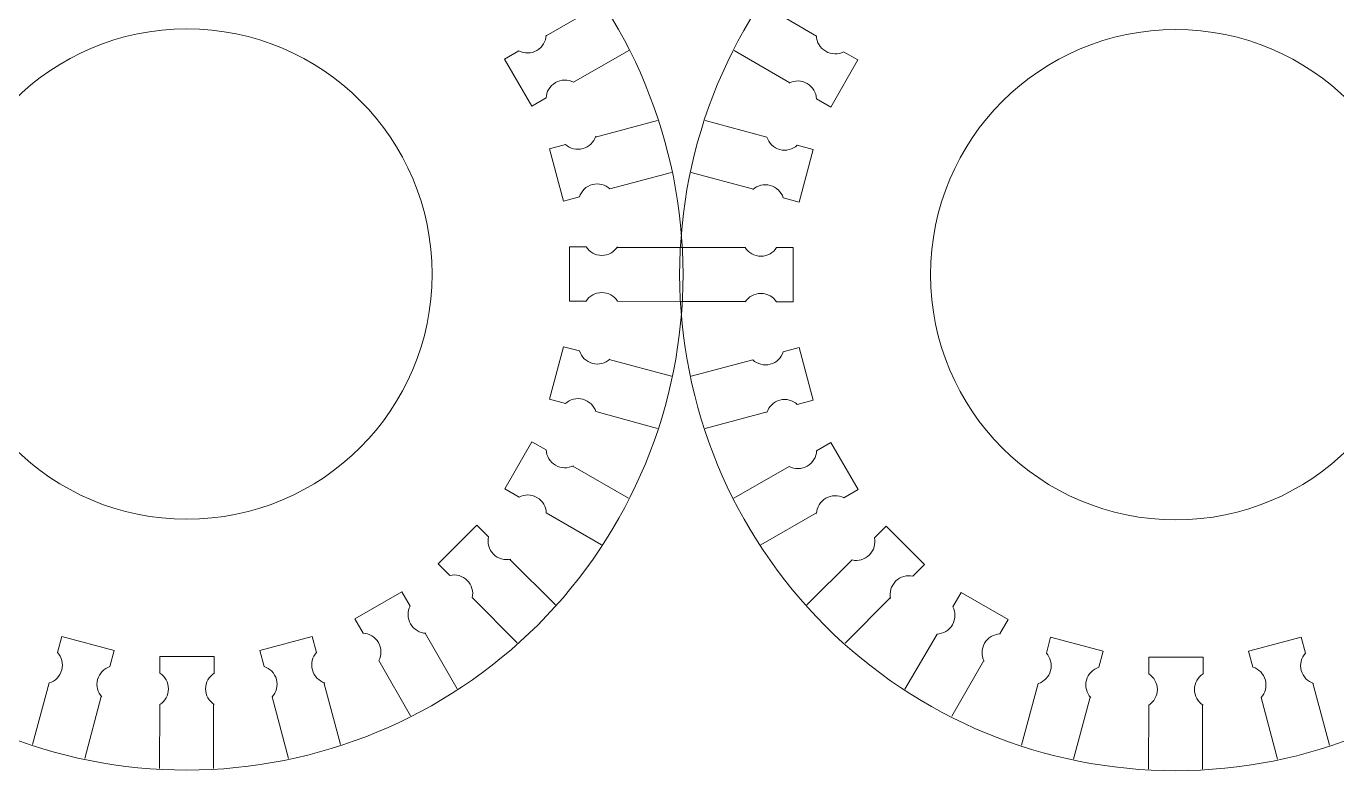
# Model space of a CAD drawing. Header units: centimetres. Extents: x -25 to 25, y -32.5 to 32.5.
# Drawn here: x 11.16 to 18.72, y -6.26 to -1.96 of the extents above; entities that cross this region are included whole.
import ezdxf

# ---------------------------------------------------------------- set-up
doc = ezdxf.new("R2010")
doc.units = ezdxf.units.CM
doc.header["$MEASUREMENT"] = 0
doc.layers.add('Capa 1', color=7, linetype='Continuous')

msp = doc.modelspace()

# ---------------------------------------------------------------- linework, layer by layer
at = {"layer": 'Capa 1', "color": 250, "lineweight": 9}
for points, knots in [([(12.08951, -0.53133), (12.84777, -0.53085), (13.57516, -0.8316), (14.11167, -1.36744), (14.11167, -1.36744), (14.64817, -1.90326), (14.94984, -2.6339), (14.95032, -3.39214), (14.95032, -3.39214), (14.95082, -4.1504), (14.65005, -4.87778), (14.11423, -5.41429), (14.11423, -5.41429), (13.57839, -5.9508), (12.84777, -6.25247), (12.08951, -6.25297), (12.08951, -6.25297), (11.33126, -6.25344), (10.60387, -5.95268), (10.06736, -5.41686), (10.06736, -5.41686), (9.53086, -4.88103), (9.22918, -4.1504), (9.22871, -3.39214), (9.22871, -3.39214), (9.22823, -2.6339), (9.52898, -1.9065), (10.06481, -1.36999), (10.06481, -1.36999), (10.60064, -0.83348), (11.33126, -0.53181), (12.08951, -0.53133)], [0, 0, 0, 0, 0.1111111, 0.1111111, 0.1111111, 0.1111111, 0.2222222, 0.2222222, 0.2222222, 0.2222222, 0.3333333, 0.3333333, 0.3333333, 0.3333333, 0.4444444, 0.4444444, 0.4444444, 0.4444444, 0.5555556, 0.5555556, 0.5555556, 0.5555556, 0.6666667, 0.6666667, 0.6666667, 0.6666667, 0.7777778, 0.7777778, 0.7777778, 0.7777778, 1, 1, 1, 1]), ([(17.79174, -0.53489), (18.55, -0.53441), (19.27738, -0.83516), (19.81389, -1.37099), (19.81389, -1.37099), (20.3504, -1.90682), (20.65207, -2.63745), (20.65255, -3.3957), (20.65255, -3.3957), (20.65304, -4.15396), (20.35228, -4.88134), (19.81646, -5.41785), (19.81646, -5.41785), (19.28062, -5.95436), (18.55, -6.25603), (17.79174, -6.25652), (17.79174, -6.25652), (17.03348, -6.257), (16.3061, -5.95624), (15.76959, -5.42042), (15.76959, -5.42042), (15.23308, -4.88459), (14.93141, -4.15396), (14.93093, -3.3957), (14.93093, -3.3957), (14.93045, -2.63745), (15.2312, -1.91005), (15.76704, -1.37354), (15.76704, -1.37354), (16.30286, -0.83704), (17.03348, -0.53536), (17.79174, -0.53489)], [0, 0, 0, 0, 0.1111111, 0.1111111, 0.1111111, 0.1111111, 0.2222222, 0.2222222, 0.2222222, 0.2222222, 0.3333333, 0.3333333, 0.3333333, 0.3333333, 0.4444444, 0.4444444, 0.4444444, 0.4444444, 0.5555556, 0.5555556, 0.5555556, 0.5555556, 0.6666667, 0.6666667, 0.6666667, 0.6666667, 0.7777778, 0.7777778, 0.7777778, 0.7777778, 1, 1, 1, 1]), ([(10.67544, -3.39217), (10.67544, -4.17314), (11.30852, -4.80622), (12.08949, -4.80622), (12.08949, -4.80622), (12.87046, -4.80625), (13.50357, -4.17314), (13.50357, -3.39217), (13.50357, -3.39217), (13.5036, -2.61117), (12.87046, -1.97809), (12.08952, -1.97809), (12.08952, -1.97809), (11.30852, -1.97806), (10.67544, -2.61117), (10.67544, -3.39217)], [0, 0, 0, 0, 0.2, 0.2, 0.2, 0.2, 0.4, 0.4, 0.4, 0.4, 0.6, 0.6, 0.6, 0.6, 1, 1, 1, 1]), ([(14.16118, -2.01423), (14.1595, -2.04967), (14.14039, -2.08355), (14.10738, -2.10261), (14.10738, -2.10261), (14.07438, -2.12166), (14.03548, -2.12127), (14.00396, -2.105)], [0, 0, 0, 0, 0.3333333, 0.3333333, 0.3333333, 0.3333333, 1, 1, 1, 1]), ([(15.71934, -2.01906), (15.72102, -2.05451), (15.74012, -2.08839), (15.77313, -2.10744), (15.77313, -2.10744), (15.80613, -2.1265), (15.84504, -2.12611), (15.87656, -2.10984)], [0, 0, 0, 0, 0.3333333, 0.3333333, 0.3333333, 0.3333333, 1, 1, 1, 1]), ([(16.37766, -3.39573), (16.37766, -4.1767), (17.01075, -4.80978), (17.79171, -4.80978), (17.79171, -4.80978), (18.57268, -4.80981), (19.2058, -4.1767), (19.2058, -3.39573), (19.2058, -3.39573), (19.20583, -2.61473), (18.57268, -1.98165), (17.79174, -1.98165), (17.79174, -1.98165), (17.01075, -1.98162), (16.37766, -2.61473), (16.37766, -3.39573)], [0, 0, 0, 0, 0.2, 0.2, 0.2, 0.2, 0.4, 0.4, 0.4, 0.4, 0.6, 0.6, 0.6, 0.6, 1, 1, 1, 1]), ([(14.16068, -2.37649), (14.16068, -2.37649), (14.07821, -2.42424), (14.07821, -2.42424), (14.07821, -2.42424), (14.07821, -2.42424), (13.92141, -2.15265), (13.92141, -2.15265), (13.92141, -2.15265), (13.92141, -2.15265), (14.00396, -2.105), (14.00396, -2.105)], [0, 0, 0, 0, 0.25, 0.25, 0.25, 0.25, 0.5, 0.5, 0.5, 0.5, 1, 1, 1, 1]), ([(15.87658, -2.10985), (15.87658, -2.10985), (15.95916, -2.15739), (15.95916, -2.15739), (15.95916, -2.15739), (15.95916, -2.15739), (15.80236, -2.42898), (15.80236, -2.42898), (15.80236, -2.42898), (15.80236, -2.42898), (15.71982, -2.38132), (15.71982, -2.38132)], [0, 0, 0, 0, 0.25, 0.25, 0.25, 0.25, 0.5, 0.5, 0.5, 0.5, 1, 1, 1, 1]), ([(14.31792, -2.28571), (14.28639, -2.26944), (14.24749, -2.26905), (14.21448, -2.28811), (14.21448, -2.28811), (14.18148, -2.30716), (14.16236, -2.34105), (14.1607, -2.37648)], [0, 0, 0, 0, 0.3333333, 0.3333333, 0.3333333, 0.3333333, 1, 1, 1, 1]), ([(15.5626, -2.29055), (15.59413, -2.27428), (15.63302, -2.27389), (15.66603, -2.29295), (15.66603, -2.29295), (15.69904, -2.312), (15.71815, -2.34588), (15.71982, -2.38132)], [0, 0, 0, 0, 0.3333333, 0.3333333, 0.3333333, 0.3333333, 1, 1, 1, 1]), ([(14.35298, -2.94716), (14.35298, -2.94716), (14.26096, -2.97193), (14.26096, -2.97193), (14.26096, -2.97193), (14.26096, -2.97193), (14.1798, -2.66902), (14.1798, -2.66902), (14.1798, -2.66902), (14.1798, -2.66902), (14.27186, -2.64435), (14.27186, -2.64435)], [0, 0, 0, 0, 0.25, 0.25, 0.25, 0.25, 0.5, 0.5, 0.5, 0.5, 1, 1, 1, 1]), ([(14.44722, -2.59736), (14.43643, -2.63117), (14.4092, -2.65895), (14.37238, -2.66881), (14.37238, -2.66881), (14.33557, -2.67867), (14.2981, -2.66823), (14.27186, -2.64435)], [0, 0, 0, 0, 0.3333333, 0.3333333, 0.3333333, 0.3333333, 1, 1, 1, 1]), ([(15.43366, -2.60235), (15.44445, -2.63615), (15.47167, -2.66393), (15.50849, -2.6738), (15.50849, -2.6738), (15.5453, -2.68366), (15.58278, -2.67322), (15.60901, -2.64934)], [0, 0, 0, 0, 0.3333333, 0.3333333, 0.3333333, 0.3333333, 1, 1, 1, 1]), ([(15.60903, -2.64934), (15.60903, -2.64934), (15.70111, -2.67389), (15.70111, -2.67389), (15.70111, -2.67389), (15.70111, -2.67389), (15.61994, -2.97681), (15.61994, -2.97681), (15.61994, -2.97681), (15.61994, -2.97681), (15.52788, -2.95214), (15.52788, -2.95214)], [0, 0, 0, 0, 0.25, 0.25, 0.25, 0.25, 0.5, 0.5, 0.5, 0.5, 1, 1, 1, 1]), ([(14.52835, -2.90017), (14.50211, -2.87629), (14.46464, -2.86584), (14.42782, -2.87571), (14.42782, -2.87571), (14.39101, -2.88557), (14.36378, -2.91335), (14.353, -2.94715)], [0, 0, 0, 0, 0.3333333, 0.3333333, 0.3333333, 0.3333333, 1, 1, 1, 1]), ([(15.35252, -2.90515), (15.37877, -2.88127), (15.41623, -2.87083), (15.45305, -2.88069), (15.45305, -2.88069), (15.48986, -2.89056), (15.51709, -2.91834), (15.52788, -2.95214)], [0, 0, 0, 0, 0.3333333, 0.3333333, 0.3333333, 0.3333333, 1, 1, 1, 1]), ([(14.39102, -3.54815), (14.39102, -3.54815), (14.29573, -3.54826), (14.29573, -3.54826), (14.29573, -3.54826), (14.29573, -3.54826), (14.29573, -3.23466), (14.29573, -3.23466), (14.29573, -3.23466), (14.29573, -3.23466), (14.39104, -3.23466), (14.39104, -3.23466)], [0, 0, 0, 0, 0.25, 0.25, 0.25, 0.25, 0.5, 0.5, 0.5, 0.5, 1, 1, 1, 1]), ([(14.57259, -3.23466), (14.55341, -3.26452), (14.51993, -3.28431), (14.48181, -3.28431), (14.48181, -3.28431), (14.4437, -3.28431), (14.4102, -3.26452), (14.39104, -3.23466)], [0, 0, 0, 0, 0.3333333, 0.3333333, 0.3333333, 0.3333333, 1, 1, 1, 1]), ([(15.30867, -3.2397), (15.32784, -3.26956), (15.36133, -3.28934), (15.39945, -3.28934), (15.39945, -3.28934), (15.43755, -3.28934), (15.47105, -3.26956), (15.49021, -3.2397)], [0, 0, 0, 0, 0.3333333, 0.3333333, 0.3333333, 0.3333333, 1, 1, 1, 1]), ([(15.49023, -3.2397), (15.49023, -3.2397), (15.58552, -3.23958), (15.58552, -3.23958), (15.58552, -3.23958), (15.58552, -3.23958), (15.58552, -3.55318), (15.58552, -3.55318), (15.58552, -3.55318), (15.58552, -3.55318), (15.49021, -3.55318), (15.49021, -3.55318)], [0, 0, 0, 0, 0.25, 0.25, 0.25, 0.25, 0.5, 0.5, 0.5, 0.5, 1, 1, 1, 1]), ([(14.57259, -3.54815), (14.55341, -3.51829), (14.51993, -3.4985), (14.48181, -3.4985), (14.48181, -3.4985), (14.4437, -3.4985), (14.4102, -3.51829), (14.39104, -3.54815)], [0, 0, 0, 0, 0.3333333, 0.3333333, 0.3333333, 0.3333333, 1, 1, 1, 1]), ([(15.30867, -3.55318), (15.32784, -3.52333), (15.36133, -3.50354), (15.39945, -3.50354), (15.39945, -3.50354), (15.43755, -3.50354), (15.47105, -3.52333), (15.49021, -3.55318)], [0, 0, 0, 0, 0.3333333, 0.3333333, 0.3333333, 0.3333333, 1, 1, 1, 1]), ([(14.27222, -4.13851), (14.27222, -4.13851), (14.18015, -4.11395), (14.18015, -4.11395), (14.18015, -4.11395), (14.18015, -4.11395), (14.26131, -3.81104), (14.26131, -3.81104), (14.26131, -3.81104), (14.26131, -3.81104), (14.35338, -3.83571), (14.35338, -3.83571)], [0, 0, 0, 0, 0.25, 0.25, 0.25, 0.25, 0.5, 0.5, 0.5, 0.5, 1, 1, 1, 1]), ([(14.52874, -3.8827), (14.50249, -3.90657), (14.46502, -3.91702), (14.4282, -3.90715), (14.4282, -3.90715), (14.3914, -3.89729), (14.36416, -3.86951), (14.35338, -3.83571)], [0, 0, 0, 0, 0.3333333, 0.3333333, 0.3333333, 0.3333333, 1, 1, 1, 1]), ([(15.3529, -3.88768), (15.37915, -3.91156), (15.41662, -3.922), (15.45343, -3.91214), (15.45343, -3.91214), (15.49024, -3.90227), (15.51748, -3.87449), (15.52826, -3.84069)], [0, 0, 0, 0, 0.3333333, 0.3333333, 0.3333333, 0.3333333, 1, 1, 1, 1]), ([(15.52828, -3.84069), (15.52828, -3.84069), (15.62029, -3.81591), (15.62029, -3.81591), (15.62029, -3.81591), (15.62029, -3.81591), (15.70146, -4.11883), (15.70146, -4.11883), (15.70146, -4.11883), (15.70146, -4.11883), (15.60939, -4.1435), (15.60939, -4.1435)], [0, 0, 0, 0, 0.25, 0.25, 0.25, 0.25, 0.5, 0.5, 0.5, 0.5, 1, 1, 1, 1]), ([(14.4476, -4.1855), (14.43681, -4.1517), (14.40958, -4.12392), (14.37277, -4.11405), (14.37277, -4.11405), (14.33596, -4.10419), (14.29848, -4.11463), (14.27224, -4.13851)], [0, 0, 0, 0, 0.3333333, 0.3333333, 0.3333333, 0.3333333, 1, 1, 1, 1]), ([(15.43404, -4.19048), (15.44483, -4.15668), (15.47205, -4.1289), (15.50887, -4.11904), (15.50887, -4.11904), (15.54568, -4.10917), (15.58316, -4.11962), (15.60939, -4.1435)], [0, 0, 0, 0, 0.3333333, 0.3333333, 0.3333333, 0.3333333, 1, 1, 1, 1]), ([(14.00468, -4.678), (14.00468, -4.678), (13.92209, -4.63045), (13.92209, -4.63045), (13.92209, -4.63045), (13.92209, -4.63045), (14.07889, -4.35887), (14.07889, -4.35887), (14.07889, -4.35887), (14.07889, -4.35887), (14.16144, -4.40653), (14.16144, -4.40653)], [0, 0, 0, 0, 0.25, 0.25, 0.25, 0.25, 0.5, 0.5, 0.5, 0.5, 1, 1, 1, 1]), ([(15.72058, -4.41135), (15.72058, -4.41135), (15.80304, -4.36361), (15.80304, -4.36361), (15.80304, -4.36361), (15.80304, -4.36361), (15.95984, -4.63519), (15.95984, -4.63519), (15.95984, -4.63519), (15.95984, -4.63519), (15.8773, -4.68285), (15.8773, -4.68285)], [0, 0, 0, 0, 0.25, 0.25, 0.25, 0.25, 0.5, 0.5, 0.5, 0.5, 1, 1, 1, 1]), ([(14.31866, -4.4973), (14.28712, -4.51357), (14.24823, -4.51396), (14.21522, -4.4949), (14.21522, -4.4949), (14.18222, -4.47585), (14.1631, -4.44196), (14.16144, -4.40653)], [0, 0, 0, 0, 0.3333333, 0.3333333, 0.3333333, 0.3333333, 1, 1, 1, 1]), ([(15.56334, -4.50213), (15.59487, -4.51841), (15.63376, -4.5188), (15.66677, -4.49974), (15.66677, -4.49974), (15.69977, -4.48069), (15.71889, -4.4468), (15.72056, -4.41136)], [0, 0, 0, 0, 0.3333333, 0.3333333, 0.3333333, 0.3333333, 1, 1, 1, 1]), ([(14.16192, -4.76878), (14.16024, -4.73334), (14.14113, -4.69946), (14.10812, -4.6804), (14.10812, -4.6804), (14.07512, -4.66135), (14.03622, -4.66174), (14.00469, -4.67801)], [0, 0, 0, 0, 0.3333333, 0.3333333, 0.3333333, 0.3333333, 1, 1, 1, 1]), ([(15.72008, -4.77362), (15.72175, -4.73818), (15.74086, -4.7043), (15.77387, -4.68524), (15.77387, -4.68524), (15.80687, -4.66619), (15.84578, -4.66657), (15.8773, -4.68285)], [0, 0, 0, 0, 0.3333333, 0.3333333, 0.3333333, 0.3333333, 1, 1, 1, 1]), ([(13.60661, -5.12987), (13.60661, -5.12987), (13.53915, -5.06257), (13.53915, -5.06257), (13.53915, -5.06257), (13.53915, -5.06257), (13.7609, -4.84082), (13.7609, -4.84082), (13.7609, -4.84082), (13.7609, -4.84082), (13.8283, -4.90822), (13.8283, -4.90822)], [0, 0, 0, 0, 0.25, 0.25, 0.25, 0.25, 0.5, 0.5, 0.5, 0.5, 1, 1, 1, 1]), ([(13.95667, -5.03659), (13.922, -5.04414), (13.88433, -5.03445), (13.85737, -5.0075), (13.85737, -5.0075), (13.83043, -4.98055), (13.82073, -4.94288), (13.8283, -4.90822)], [0, 0, 0, 0, 0.3333333, 0.3333333, 0.3333333, 0.3333333, 1, 1, 1, 1]), ([(16.05402, -4.9128), (16.05402, -4.9128), (16.12132, -4.84534), (16.12132, -4.84534), (16.12132, -4.84534), (16.12132, -4.84534), (16.34307, -5.06709), (16.34307, -5.06709), (16.34307, -5.06709), (16.34307, -5.06709), (16.27567, -5.13448), (16.27567, -5.13448)], [0, 0, 0, 0, 0.25, 0.25, 0.25, 0.25, 0.5, 0.5, 0.5, 0.5, 1, 1, 1, 1]), ([(15.92563, -5.04119), (15.9603, -5.04874), (15.99797, -5.03905), (16.02493, -5.0121), (16.02493, -5.0121), (16.05187, -4.98516), (16.06157, -4.94748), (16.054, -4.91282)], [0, 0, 0, 0, 0.3333333, 0.3333333, 0.3333333, 0.3333333, 1, 1, 1, 1]), ([(13.735, -5.25825), (13.74255, -5.22358), (13.73287, -5.18591), (13.70591, -5.15896), (13.70591, -5.15896), (13.67897, -5.13201), (13.64129, -5.12232), (13.60663, -5.12988)], [0, 0, 0, 0, 0.3333333, 0.3333333, 0.3333333, 0.3333333, 1, 1, 1, 1]), ([(16.1473, -5.26285), (16.13975, -5.22819), (16.14943, -5.19051), (16.17639, -5.16356), (16.17639, -5.16356), (16.20333, -5.13662), (16.24101, -5.12692), (16.27567, -5.13448)], [0, 0, 0, 0, 0.3333333, 0.3333333, 0.3333333, 0.3333333, 1, 1, 1, 1]), ([(13.10517, -5.46331), (13.10517, -5.46331), (13.05742, -5.38084), (13.05742, -5.38084), (13.05742, -5.38084), (13.05742, -5.38084), (13.329, -5.22404), (13.329, -5.22404), (13.329, -5.22404), (13.329, -5.22404), (13.37666, -5.30659), (13.37666, -5.30659)], [0, 0, 0, 0, 0.25, 0.25, 0.25, 0.25, 0.5, 0.5, 0.5, 0.5, 1, 1, 1, 1]), ([(16.50588, -5.31086), (16.50588, -5.31086), (16.55343, -5.22828), (16.55343, -5.22828), (16.55343, -5.22828), (16.55343, -5.22828), (16.82501, -5.38508), (16.82501, -5.38508), (16.82501, -5.38508), (16.82501, -5.38508), (16.77736, -5.46762), (16.77736, -5.46762)], [0, 0, 0, 0, 0.25, 0.25, 0.25, 0.25, 0.5, 0.5, 0.5, 0.5, 1, 1, 1, 1]), ([(13.46743, -5.46381), (13.43199, -5.46213), (13.39811, -5.44302), (13.37905, -5.41001), (13.37905, -5.41001), (13.36, -5.37701), (13.36039, -5.33811), (13.37666, -5.30659)], [0, 0, 0, 0, 0.3333333, 0.3333333, 0.3333333, 0.3333333, 1, 1, 1, 1]), ([(16.4151, -5.4681), (16.45055, -5.46643), (16.48442, -5.44732), (16.50348, -5.41431), (16.50348, -5.41431), (16.52254, -5.38131), (16.52215, -5.34241), (16.50587, -5.31088)], [0, 0, 0, 0, 0.3333333, 0.3333333, 0.3333333, 0.3333333, 1, 1, 1, 1]), ([(11.34315, -5.57485), (11.34315, -5.57485), (11.36771, -5.48278), (11.36771, -5.48278), (11.36771, -5.48278), (11.36771, -5.48278), (11.67062, -5.56394), (11.67062, -5.56394), (11.67062, -5.56394), (11.67062, -5.56394), (11.64595, -5.65601), (11.64595, -5.65601)], [0, 0, 0, 0, 0.25, 0.25, 0.25, 0.25, 0.5, 0.5, 0.5, 0.5, 1, 1, 1, 1]), ([(12.5345, -5.65561), (12.5345, -5.65561), (12.50973, -5.56359), (12.50973, -5.56359), (12.50973, -5.56359), (12.50973, -5.56359), (12.81264, -5.48243), (12.81264, -5.48243), (12.81264, -5.48243), (12.81264, -5.48243), (12.83731, -5.57449), (12.83731, -5.57449)], [0, 0, 0, 0, 0.25, 0.25, 0.25, 0.25, 0.5, 0.5, 0.5, 0.5, 1, 1, 1, 1]), ([(13.19595, -5.62055), (13.21222, -5.58902), (13.21261, -5.55012), (13.19355, -5.51711), (13.19355, -5.51711), (13.1745, -5.48411), (13.14061, -5.46499), (13.10518, -5.46333)], [0, 0, 0, 0, 0.3333333, 0.3333333, 0.3333333, 0.3333333, 1, 1, 1, 1]), ([(16.68659, -5.62484), (16.67032, -5.59331), (16.66993, -5.55442), (16.68898, -5.52141), (16.68898, -5.52141), (16.70804, -5.48841), (16.74192, -5.46929), (16.77736, -5.46762)], [0, 0, 0, 0, 0.3333333, 0.3333333, 0.3333333, 0.3333333, 1, 1, 1, 1]), ([(17.04538, -5.57841), (17.04538, -5.57841), (17.06993, -5.48634), (17.06993, -5.48634), (17.06993, -5.48634), (17.06993, -5.48634), (17.37284, -5.5675), (17.37284, -5.5675), (17.37284, -5.5675), (17.37284, -5.5675), (17.34818, -5.65957), (17.34818, -5.65957)], [0, 0, 0, 0, 0.25, 0.25, 0.25, 0.25, 0.5, 0.5, 0.5, 0.5, 1, 1, 1, 1]), ([(18.23673, -5.65916), (18.23673, -5.65916), (18.21195, -5.56715), (18.21195, -5.56715), (18.21195, -5.56715), (18.21195, -5.56715), (18.51487, -5.48598), (18.51487, -5.48598), (18.51487, -5.48598), (18.51487, -5.48598), (18.53953, -5.57805), (18.53953, -5.57805)], [0, 0, 0, 0, 0.25, 0.25, 0.25, 0.25, 0.5, 0.5, 0.5, 0.5, 1, 1, 1, 1]), ([(11.29616, -5.75023), (11.32996, -5.73944), (11.35774, -5.71221), (11.36761, -5.6754), (11.36761, -5.6754), (11.37747, -5.63859), (11.36703, -5.60111), (11.34315, -5.57487)], [0, 0, 0, 0, 0.3333333, 0.3333333, 0.3333333, 0.3333333, 1, 1, 1, 1]), ([(12.8843, -5.74985), (12.85049, -5.73906), (12.82271, -5.71183), (12.81285, -5.67501), (12.81285, -5.67501), (12.80299, -5.63821), (12.81343, -5.60073), (12.83731, -5.57449)], [0, 0, 0, 0, 0.3333333, 0.3333333, 0.3333333, 0.3333333, 1, 1, 1, 1]), ([(16.99839, -5.75379), (17.03219, -5.743), (17.05997, -5.71577), (17.06983, -5.67895), (17.06983, -5.67895), (17.0797, -5.64215), (17.06925, -5.60467), (17.04537, -5.57843)], [0, 0, 0, 0, 0.3333333, 0.3333333, 0.3333333, 0.3333333, 1, 1, 1, 1]), ([(18.58652, -5.75341), (18.55272, -5.74261), (18.52494, -5.71539), (18.51507, -5.67857), (18.51507, -5.67857), (18.50521, -5.64176), (18.51565, -5.60429), (18.53953, -5.57805)], [0, 0, 0, 0, 0.3333333, 0.3333333, 0.3333333, 0.3333333, 1, 1, 1, 1]), ([(11.59896, -5.83137), (11.57509, -5.80512), (11.56464, -5.76765), (11.57451, -5.73083), (11.57451, -5.73083), (11.58437, -5.69403), (11.61215, -5.66679), (11.64595, -5.65601)], [0, 0, 0, 0, 0.3333333, 0.3333333, 0.3333333, 0.3333333, 1, 1, 1, 1]), ([(11.93351, -5.69365), (11.93351, -5.69365), (11.9334, -5.59836), (11.9334, -5.59836), (11.9334, -5.59836), (11.9334, -5.59836), (12.247, -5.59836), (12.247, -5.59836), (12.247, -5.59836), (12.247, -5.59836), (12.247, -5.69367), (12.247, -5.69367)], [0, 0, 0, 0, 0.25, 0.25, 0.25, 0.25, 0.5, 0.5, 0.5, 0.5, 1, 1, 1, 1]), ([(12.58149, -5.83098), (12.60537, -5.80474), (12.61582, -5.76727), (12.60595, -5.73045), (12.60595, -5.73045), (12.59609, -5.69364), (12.56831, -5.66641), (12.53451, -5.65563)], [0, 0, 0, 0, 0.3333333, 0.3333333, 0.3333333, 0.3333333, 1, 1, 1, 1]), ([(17.30119, -5.83492), (17.27731, -5.80868), (17.26687, -5.77121), (17.27673, -5.73439), (17.27673, -5.73439), (17.28659, -5.69758), (17.31438, -5.67035), (17.34818, -5.65957)], [0, 0, 0, 0, 0.3333333, 0.3333333, 0.3333333, 0.3333333, 1, 1, 1, 1]), ([(17.63574, -5.69721), (17.63574, -5.69721), (17.63562, -5.60192), (17.63562, -5.60192), (17.63562, -5.60192), (17.63562, -5.60192), (17.94922, -5.60192), (17.94922, -5.60192), (17.94922, -5.60192), (17.94922, -5.60192), (17.94922, -5.69723), (17.94922, -5.69723)], [0, 0, 0, 0, 0.25, 0.25, 0.25, 0.25, 0.5, 0.5, 0.5, 0.5, 1, 1, 1, 1]), ([(18.28372, -5.83454), (18.3076, -5.80829), (18.31804, -5.77083), (18.30818, -5.73401), (18.30818, -5.73401), (18.29831, -5.6972), (18.27053, -5.66997), (18.23673, -5.65918)], [0, 0, 0, 0, 0.3333333, 0.3333333, 0.3333333, 0.3333333, 1, 1, 1, 1]), ([(11.93351, -5.87522), (11.96337, -5.85604), (11.98315, -5.82256), (11.98315, -5.78444), (11.98315, -5.78444), (11.98315, -5.74633), (11.96337, -5.71283), (11.93351, -5.69367)], [0, 0, 0, 0, 0.3333333, 0.3333333, 0.3333333, 0.3333333, 1, 1, 1, 1]), ([(12.247, -5.87522), (12.21714, -5.85604), (12.19735, -5.82256), (12.19735, -5.78444), (12.19735, -5.78444), (12.19735, -5.74633), (12.21714, -5.71283), (12.247, -5.69367)], [0, 0, 0, 0, 0.3333333, 0.3333333, 0.3333333, 0.3333333, 1, 1, 1, 1]), ([(17.63574, -5.87877), (17.66559, -5.8596), (17.68538, -5.82611), (17.68538, -5.788), (17.68538, -5.788), (17.68538, -5.74989), (17.66559, -5.71639), (17.63574, -5.69723)], [0, 0, 0, 0, 0.3333333, 0.3333333, 0.3333333, 0.3333333, 1, 1, 1, 1]), ([(17.94922, -5.87877), (17.91936, -5.8596), (17.89958, -5.82611), (17.89958, -5.788), (17.89958, -5.788), (17.89958, -5.74989), (17.91936, -5.71639), (17.94922, -5.69723)], [0, 0, 0, 0, 0.3333333, 0.3333333, 0.3333333, 0.3333333, 1, 1, 1, 1])]:
    msp.add_open_spline(points, degree=3, knots=knots, dxfattribs=at)
for points in [[(14.16087, -2.01874), (14.16087, -2.01874), (14.48158, -1.83334), (14.48158, -1.83334)], [(15.40125, -1.83369), (15.40125, -1.83369), (15.71934, -2.01906), (15.71934, -2.01906)], [(14.6375, -2.10292), (14.6375, -2.10292), (14.31792, -2.28571), (14.31792, -2.28571)], [(15.56666, -2.28856), (15.56666, -2.28856), (15.24574, -2.10352), (15.24574, -2.10352)], [(14.44576, -2.60164), (14.44576, -2.60164), (14.80352, -2.50557), (14.80352, -2.50557)], [(15.07842, -2.50562), (15.07842, -2.50562), (15.43366, -2.60235), (15.43366, -2.60235)], [(14.88436, -2.80632), (14.88436, -2.80632), (14.52835, -2.90017), (14.52835, -2.90017)], [(15.35592, -2.90218), (15.35592, -2.90218), (14.99805, -2.8065), (14.99805, -2.8065)], [(14.57007, -3.23842), (14.57007, -3.23842), (14.94051, -3.23821), (14.94051, -3.23821)], [(14.94051, -3.23821), (14.94051, -3.23821), (15.30867, -3.2397), (15.30867, -3.2397)], [(14.94075, -3.54964), (14.94075, -3.54964), (14.57259, -3.54815), (14.57259, -3.54815)], [(15.31119, -3.54943), (15.31119, -3.54943), (14.94075, -3.54964), (14.94075, -3.54964)], [(14.52533, -3.88567), (14.52533, -3.88567), (14.8832, -3.98135), (14.8832, -3.98135)], [(14.9969, -3.98153), (14.9969, -3.98153), (15.3529, -3.88768), (15.3529, -3.88768)], [(14.80283, -4.28222), (14.80283, -4.28222), (14.4476, -4.1855), (14.4476, -4.1855)], [(15.4355, -4.1862), (15.4355, -4.1862), (15.07773, -4.28228), (15.07773, -4.28228)], [(14.3146, -4.49929), (14.3146, -4.49929), (14.63551, -4.68433), (14.63551, -4.68433)], [(15.24376, -4.68493), (15.24376, -4.68493), (15.56334, -4.50213), (15.56334, -4.50213)], [(14.48001, -4.95415), (14.48001, -4.95415), (14.16192, -4.76878), (14.16192, -4.76878)], [(15.72038, -4.76911), (15.72038, -4.76911), (15.39967, -4.95451), (15.39967, -4.95451)], [(13.95223, -5.03746), (13.95223, -5.03746), (14.21432, -5.29925), (14.21432, -5.29925)], [(15.66425, -5.30047), (15.66425, -5.30047), (15.92563, -5.04119), (15.92563, -5.04119)], [(13.99428, -5.51963), (13.99428, -5.51963), (13.735, -5.25825), (13.735, -5.25825)], [(16.14642, -5.25842), (16.14642, -5.25842), (15.88463, -5.52051), (15.88463, -5.52051)], [(13.46292, -5.4635), (13.46292, -5.4635), (13.64832, -5.78421), (13.64832, -5.78421)], [(16.22973, -5.7862), (16.22973, -5.7862), (16.4151, -5.4681), (16.4151, -5.4681)], [(13.37874, -5.94013), (13.37874, -5.94013), (13.19595, -5.62055), (13.19595, -5.62055)], [(16.68459, -5.62079), (16.68459, -5.62079), (16.49955, -5.9417), (16.49955, -5.9417)], [(11.19944, -6.10546), (11.19944, -6.10546), (11.29616, -5.75023), (11.29616, -5.75023)], [(12.88002, -5.74839), (12.88002, -5.74839), (12.97609, -6.10615), (12.97609, -6.10615)], [(16.90166, -6.10902), (16.90166, -6.10902), (16.99839, -5.75379), (16.99839, -5.75379)], [(18.58224, -5.75195), (18.58224, -5.75195), (18.67832, -6.10971), (18.67832, -6.10971)], [(11.59599, -5.82796), (11.59599, -5.82796), (11.50031, -6.18583), (11.50031, -6.18583)], [(11.93202, -6.24338), (11.93202, -6.24338), (11.93351, -5.87522), (11.93351, -5.87522)], [(12.24324, -5.8727), (12.24324, -5.8727), (12.24345, -6.24314), (12.24345, -6.24314)], [(12.67534, -6.18699), (12.67534, -6.18699), (12.58149, -5.83098), (12.58149, -5.83098)], [(17.29821, -5.83152), (17.29821, -5.83152), (17.20254, -6.18939), (17.20254, -6.18939)], [(17.63425, -6.24694), (17.63425, -6.24694), (17.63574, -5.87877), (17.63574, -5.87877)], [(17.94547, -5.87626), (17.94547, -5.87626), (17.94567, -6.2467), (17.94567, -6.2467)], [(18.37757, -6.19054), (18.37757, -6.19054), (18.28372, -5.83454), (18.28372, -5.83454)]]:
    msp.add_open_spline(points, degree=3, dxfattribs=at)

doc.saveas('drawing.dxf')
